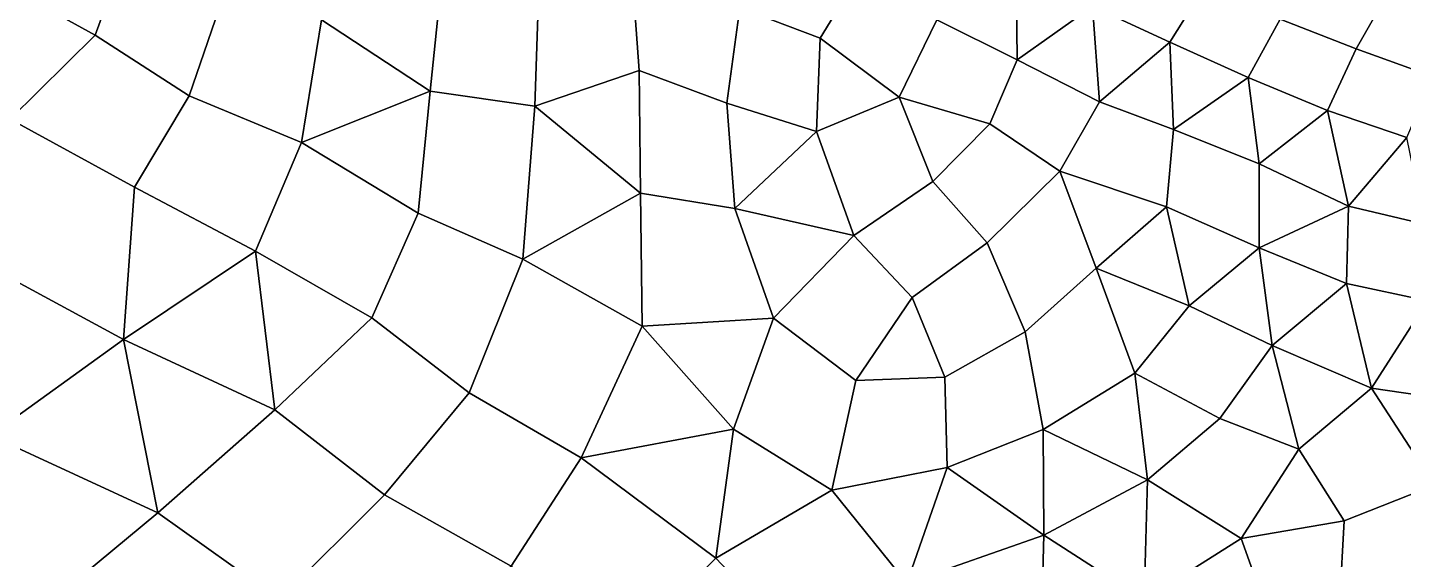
# Model space of a CAD drawing. Extents: x 391089 to 406232, y 6461839 to 6471033.
# Drawn here: x 402338.6 to 402426.8, y 6469678.2 to 6469712.3 of the extents above; entities that cross this region are included whole.
import ezdxf

# ---------------------------------------------------------------- set-up
doc = ezdxf.new("R2010")
doc.units = 0
doc.layers.add('MESH_ELEMS', color=18, linetype='CONTINUOUS')
doc.layers.add('MESH_NODES', color=18, linetype='CONTINUOUS')

msp = doc.modelspace()

# ---------------------------------------------------------------- linework, layer by layer
at = {"layer": 'MESH_ELEMS', "color": 178}
for points in [[(402335.934, 6469715.68, 1.079), (402342.972, 6469711.8, 1.08), (402345.05, 6469717.48, 1.147), (402338.701, 6469722.17, 1.17)], [(402357.483, 6469712.79, 1.16), (402364.45, 6469708.22, 1.077), (402365.162, 6469715.27, 1.257), (402359.011, 6469718.34, 1.323)], [(402351.402, 6469714.9, 1.139), (402345.05, 6469717.48, 1.147), (402342.972, 6469711.8, 1.08), (402348.992, 6469707.92, 0.975)], [(402389.429, 6469711.62, 1.182), (402391.723, 6469715.36, 1.163), (402386.11, 6469717.74, 1.156), (402384.278, 6469713.55, 1.183)], [(402409.359, 6469717.25, 1.136), (402406.877, 6469713.65, 1.171), (402411.835, 6469711.35, 1.192), (402414.086, 6469714.95, 1.158)], [(402396.914, 6469712.79, 1.145), (402402.049, 6469710.22, 1.174), (402401.982, 6469716.16, 1.173), (402396.914, 6469712.79, 1.145)], [(402406.877, 6469713.65, 1.171), (402401.982, 6469716.16, 1.173), (402402.049, 6469710.22, 1.174), (402406.877, 6469713.65, 1.171)], [(402423.781, 6469710.94, 1.237), (402426.023, 6469714.89, 1.201), (402421.292, 6469716.58, 1.149), (402418.912, 6469712.83, 1.203)], [(402342.972, 6469711.8, 1.08), (402335.934, 6469715.68, 1.079), (402337.522, 6469706.42, 1.016), (402342.972, 6469711.8, 1.08)], [(402371.391, 6469714.31, 1.226), (402365.162, 6469715.27, 1.257), (402364.45, 6469708.22, 1.077), (402371.145, 6469707.27, 1.141)], [(402377.832, 6469709.55, 1.191), (402377.384, 6469715.69, 1.152), (402371.391, 6469714.31, 1.226), (402371.145, 6469707.27, 1.141)], [(402384.278, 6469713.55, 1.183), (402377.384, 6469715.69, 1.152), (402377.832, 6469709.55, 1.191), (402383.441, 6469707.46, 1.274)], [(402396.914, 6469712.79, 1.145), (402391.723, 6469715.36, 1.163), (402389.429, 6469711.62, 1.182), (402394.496, 6469707.84, 1.17)], [(402357.483, 6469712.79, 1.16), (402351.402, 6469714.9, 1.139), (402348.992, 6469707.92, 0.975), (402356.206, 6469704.94, 0.976)], [(402416.855, 6469709.1, 1.242), (402418.912, 6469712.83, 1.203), (402414.086, 6469714.95, 1.158), (402411.835, 6469711.35, 1.192)], [(402428.684, 6469709.16, 1.186), (402430.756, 6469713.21, 1.116), (402426.023, 6469714.89, 1.201), (402423.781, 6469710.94, 1.237)], [(402389.429, 6469711.62, 1.182), (402384.278, 6469713.55, 1.183), (402383.441, 6469707.46, 1.274), (402389.19, 6469705.65, 1.23)], [(402402.049, 6469710.22, 1.174), (402407.338, 6469707.54, 1.22), (402406.877, 6469713.65, 1.171), (402402.049, 6469710.22, 1.174)], [(402406.877, 6469713.65, 1.171), (402407.338, 6469707.54, 1.22), (402411.835, 6469711.35, 1.192), (402406.877, 6469713.65, 1.171)], [(402364.45, 6469708.22, 1.077), (402357.483, 6469712.79, 1.16), (402356.206, 6469704.94, 0.976), (402364.45, 6469708.22, 1.077)], [(402394.496, 6469707.84, 1.17), (402400.297, 6469706.14, 1.206), (402402.049, 6469710.22, 1.174), (402396.914, 6469712.79, 1.145)], [(402421.941, 6469706.99, 1.296), (402423.781, 6469710.94, 1.237), (402418.912, 6469712.83, 1.203), (402416.855, 6469709.1, 1.242)], [(402345.495, 6469702.08, 0.956), (402348.992, 6469707.92, 0.975), (402342.972, 6469711.8, 1.08), (402337.522, 6469706.42, 1.016)], [(402394.496, 6469707.84, 1.17), (402389.429, 6469711.62, 1.182), (402389.19, 6469705.65, 1.23), (402394.496, 6469707.84, 1.17)], [(402412.076, 6469705.76, 1.256), (402411.835, 6469711.35, 1.192), (402407.338, 6469707.54, 1.22), (402412.076, 6469705.76, 1.256)], [(402412.076, 6469705.76, 1.256), (402416.855, 6469709.1, 1.242), (402411.835, 6469711.35, 1.192), (402412.076, 6469705.76, 1.256)], [(402427.013, 6469705.26, 1.271), (402428.684, 6469709.16, 1.186), (402423.781, 6469710.94, 1.237), (402421.941, 6469706.99, 1.296)], [(402407.338, 6469707.54, 1.22), (402402.049, 6469710.22, 1.174), (402400.297, 6469706.14, 1.206), (402404.783, 6469703.1, 1.24)], [(402377.832, 6469709.55, 1.191), (402371.145, 6469707.27, 1.141), (402377.919, 6469701.69, 1.236), (402377.832, 6469709.55, 1.191)], [(402383.441, 6469707.46, 1.274), (402377.832, 6469709.55, 1.191), (402377.919, 6469701.69, 1.236), (402383.96, 6469700.71, 1.278)], [(402412.076, 6469705.76, 1.256), (402417.561, 6469703.57, 1.311), (402416.855, 6469709.1, 1.242), (402412.076, 6469705.76, 1.256)], [(402416.855, 6469709.1, 1.242), (402417.561, 6469703.57, 1.311), (402421.941, 6469706.99, 1.296), (402416.855, 6469709.1, 1.242)], [(402363.664, 6469700.41, 1.087), (402364.45, 6469708.22, 1.077), (402356.206, 6469704.94, 0.976), (402363.664, 6469700.41, 1.087)], [(402363.664, 6469700.41, 1.087), (402370.389, 6469697.47, 1.158), (402371.145, 6469707.27, 1.141), (402364.45, 6469708.22, 1.077)], [(402353.253, 6469697.98, 0.988), (402356.206, 6469704.94, 0.976), (402348.992, 6469707.92, 0.975), (402345.495, 6469702.08, 0.956)], [(402371.145, 6469707.27, 1.141), (402370.389, 6469697.47, 1.158), (402377.919, 6469701.69, 1.236), (402371.145, 6469707.27, 1.141)], [(402389.19, 6469705.65, 1.23), (402383.441, 6469707.46, 1.274), (402383.96, 6469700.71, 1.278), (402389.19, 6469705.65, 1.23)], [(402389.19, 6469705.65, 1.23), (402391.597, 6469698.99, 1.247), (402396.643, 6469702.44, 1.226), (402394.496, 6469707.84, 1.17)], [(402400.297, 6469706.14, 1.206), (402394.496, 6469707.84, 1.17), (402396.643, 6469702.44, 1.226), (402400.297, 6469706.14, 1.206)], [(402404.783, 6469703.1, 1.24), (402411.613, 6469700.82, 1.236), (402412.076, 6469705.76, 1.256), (402407.338, 6469707.54, 1.22)], [(402336.136, 6469697, 0.997), (402344.797, 6469692.32, 1.036), (402345.495, 6469702.08, 0.956), (402337.522, 6469706.42, 1.016)], [(402421.941, 6469706.99, 1.296), (402417.561, 6469703.57, 1.311), (402423.294, 6469700.87, 1.304), (402421.941, 6469706.99, 1.296)], [(402421.941, 6469706.99, 1.296), (402423.294, 6469700.87, 1.304), (402427.013, 6469705.26, 1.271), (402421.941, 6469706.99, 1.296)], [(402389.19, 6469705.65, 1.23), (402383.96, 6469700.71, 1.278), (402391.597, 6469698.99, 1.247), (402389.19, 6469705.65, 1.23)], [(402400.14, 6469698.51, 1.243), (402404.783, 6469703.1, 1.24), (402400.297, 6469706.14, 1.206), (402396.643, 6469702.44, 1.226)], [(402417.561, 6469703.57, 1.311), (402412.076, 6469705.76, 1.256), (402411.613, 6469700.82, 1.236), (402417.553, 6469698.19, 1.264)], [(402353.253, 6469697.98, 0.988), (402360.704, 6469693.71, 1.079), (402363.664, 6469700.41, 1.087), (402356.206, 6469704.94, 0.976)], [(402427.013, 6469705.26, 1.271), (402423.294, 6469700.87, 1.304), (402428.15, 6469699.7, 1.325), (402427.013, 6469705.26, 1.271)], [(402407.126, 6469696.9, 1.194), (402404.783, 6469703.1, 1.24), (402400.14, 6469698.51, 1.243), (402402.576, 6469692.81, 1.214)], [(402404.783, 6469703.1, 1.24), (402407.126, 6469696.9, 1.194), (402411.613, 6469700.82, 1.236), (402404.783, 6469703.1, 1.24)], [(402417.553, 6469698.19, 1.264), (402423.294, 6469700.87, 1.304), (402417.561, 6469703.57, 1.311), (402417.553, 6469698.19, 1.264)], [(402345.495, 6469702.08, 0.956), (402344.797, 6469692.32, 1.036), (402353.253, 6469697.98, 0.988), (402345.495, 6469702.08, 0.956)], [(402395.33, 6469695.01, 1.247), (402400.14, 6469698.51, 1.243), (402396.643, 6469702.44, 1.226), (402391.597, 6469698.99, 1.247)], [(402370.389, 6469697.47, 1.158), (402378.03, 6469693.18, 1.196), (402377.919, 6469701.69, 1.236), (402370.389, 6469697.47, 1.158)], [(402383.96, 6469700.71, 1.278), (402377.919, 6469701.69, 1.236), (402378.03, 6469693.18, 1.196), (402386.448, 6469693.7, 1.214)], [(402360.704, 6469693.71, 1.079), (402366.941, 6469688.92, 1.031), (402370.389, 6469697.47, 1.158), (402363.664, 6469700.41, 1.087)], [(402391.597, 6469698.99, 1.247), (402383.96, 6469700.71, 1.278), (402386.448, 6469693.7, 1.214), (402391.597, 6469698.99, 1.247)], [(402413.069, 6469694.47, 1.223), (402411.613, 6469700.82, 1.236), (402407.126, 6469696.9, 1.194), (402413.069, 6469694.47, 1.223)], [(402417.553, 6469698.19, 1.264), (402411.613, 6469700.82, 1.236), (402413.069, 6469694.47, 1.223), (402417.553, 6469698.19, 1.264)], [(402423.294, 6469700.87, 1.304), (402417.553, 6469698.19, 1.264), (402423.166, 6469695.9, 1.285), (402423.294, 6469700.87, 1.304)], [(402423.166, 6469695.9, 1.285), (402428.352, 6469694.79, 1.344), (402428.15, 6469699.7, 1.325), (402423.294, 6469700.87, 1.304)], [(402386.448, 6469693.7, 1.214), (402391.716, 6469689.71, 1.238), (402395.33, 6469695.01, 1.247), (402391.597, 6469698.99, 1.247)], [(402402.576, 6469692.81, 1.214), (402400.14, 6469698.51, 1.243), (402395.33, 6469695.01, 1.247), (402397.42, 6469689.91, 1.258)], [(402354.48, 6469687.83, 1.042), (402353.253, 6469697.98, 0.988), (402344.797, 6469692.32, 1.036), (402354.48, 6469687.83, 1.042)], [(402354.48, 6469687.83, 1.042), (402360.704, 6469693.71, 1.079), (402353.253, 6469697.98, 0.988), (402354.48, 6469687.83, 1.042)], [(402418.393, 6469691.95, 1.27), (402417.553, 6469698.19, 1.264), (402413.069, 6469694.47, 1.223), (402418.393, 6469691.95, 1.27)], [(402417.553, 6469698.19, 1.264), (402418.393, 6469691.95, 1.27), (402423.166, 6469695.9, 1.285), (402417.553, 6469698.19, 1.264)], [(402344.797, 6469692.32, 1.036), (402336.136, 6469697, 0.997), (402336.256, 6469686.18, 1.212), (402344.797, 6469692.32, 1.036)], [(402366.941, 6469688.92, 1.031), (402374.112, 6469684.76, 1.084), (402378.03, 6469693.18, 1.196), (402370.389, 6469697.47, 1.158)], [(402409.589, 6469690.17, 1.208), (402407.126, 6469696.9, 1.194), (402402.576, 6469692.81, 1.214), (402403.73, 6469686.56, 1.238)], [(402407.126, 6469696.9, 1.194), (402409.589, 6469690.17, 1.208), (402413.069, 6469694.47, 1.223), (402407.126, 6469696.9, 1.194)], [(402424.757, 6469689.2, 1.34), (402423.166, 6469695.9, 1.285), (402418.393, 6469691.95, 1.27), (402424.757, 6469689.2, 1.34)], [(402428.352, 6469694.79, 1.344), (402423.166, 6469695.9, 1.285), (402424.757, 6469689.2, 1.34), (402428.352, 6469694.79, 1.344)], [(402391.716, 6469689.71, 1.238), (402397.42, 6469689.91, 1.258), (402395.33, 6469695.01, 1.247), (402391.716, 6469689.71, 1.238)], [(402415.034, 6469687.27, 1.283), (402418.393, 6469691.95, 1.27), (402413.069, 6469694.47, 1.223), (402409.589, 6469690.17, 1.208)], [(402428.352, 6469694.79, 1.344), (402424.757, 6469689.2, 1.34), (402430.768, 6469688.34, 1.402), (402434.583, 6469692.48, 1.394)], [(402361.518, 6469682.39, 1.033), (402366.941, 6469688.92, 1.031), (402360.704, 6469693.71, 1.079), (402354.48, 6469687.83, 1.042)], [(402378.03, 6469693.18, 1.196), (402374.112, 6469684.76, 1.084), (402383.889, 6469686.59, 1.135), (402378.03, 6469693.18, 1.196)], [(402378.03, 6469693.18, 1.196), (402383.889, 6469686.59, 1.135), (402386.448, 6469693.7, 1.214), (402378.03, 6469693.18, 1.196)], [(402383.889, 6469686.59, 1.135), (402390.181, 6469682.68, 1.199), (402391.716, 6469689.71, 1.238), (402386.448, 6469693.7, 1.214)], [(402344.797, 6469692.32, 1.036), (402336.256, 6469686.18, 1.212), (402346.985, 6469681.22, 1.223), (402344.797, 6469692.32, 1.036)], [(402344.797, 6469692.32, 1.036), (402346.985, 6469681.22, 1.223), (402354.48, 6469687.83, 1.042), (402344.797, 6469692.32, 1.036)], [(402403.73, 6469686.56, 1.238), (402402.576, 6469692.81, 1.214), (402397.42, 6469689.91, 1.258), (402397.565, 6469684.14, 1.293)], [(402418.393, 6469691.95, 1.27), (402415.034, 6469687.27, 1.283), (402420.093, 6469685.3, 1.349), (402418.393, 6469691.95, 1.27)], [(402424.757, 6469689.2, 1.34), (402418.393, 6469691.95, 1.27), (402420.093, 6469685.3, 1.349), (402424.757, 6469689.2, 1.34)], [(402397.565, 6469684.14, 1.293), (402397.42, 6469689.91, 1.258), (402391.716, 6469689.71, 1.238), (402390.181, 6469682.68, 1.199)], [(402403.73, 6469686.56, 1.238), (402410.413, 6469683.35, 1.252), (402409.589, 6469690.17, 1.208), (402403.73, 6469686.56, 1.238)], [(402409.589, 6469690.17, 1.208), (402410.413, 6469683.35, 1.252), (402415.034, 6469687.27, 1.283), (402409.589, 6469690.17, 1.208)], [(402366.941, 6469688.92, 1.031), (402361.518, 6469682.39, 1.033), (402369.636, 6469677.82, 1.111), (402374.112, 6469684.76, 1.084)], [(402428.794, 6469683.01, 1.422), (402424.757, 6469689.2, 1.34), (402420.093, 6469685.3, 1.349), (402423.013, 6469680.72, 1.385)], [(402428.794, 6469683.01, 1.422), (402430.768, 6469688.34, 1.402), (402424.757, 6469689.2, 1.34), (402428.794, 6469683.01, 1.422)], [(402354.782, 6469675.68, 1.058), (402361.518, 6469682.39, 1.033), (402354.48, 6469687.83, 1.042), (402346.985, 6469681.22, 1.223)], [(402415.034, 6469687.27, 1.283), (402410.413, 6469683.35, 1.252), (402416.41, 6469679.58, 1.337), (402420.093, 6469685.3, 1.349)], [(402336.256, 6469686.18, 1.212), (402338.217, 6469673.96, 1.274), (402346.985, 6469681.22, 1.223), (402336.256, 6469686.18, 1.212)], [(402383.889, 6469686.59, 1.135), (402374.112, 6469684.76, 1.084), (402382.739, 6469678.32, 1.134), (402383.889, 6469686.59, 1.135)], [(402382.739, 6469678.32, 1.134), (402390.181, 6469682.68, 1.199), (402383.889, 6469686.59, 1.135), (402382.739, 6469678.32, 1.134)], [(402403.76, 6469679.8, 1.306), (402403.73, 6469686.56, 1.238), (402397.565, 6469684.14, 1.293), (402403.76, 6469679.8, 1.306)], [(402403.76, 6469679.8, 1.306), (402410.413, 6469683.35, 1.252), (402403.73, 6469686.56, 1.238), (402403.76, 6469679.8, 1.306)], [(402420.093, 6469685.3, 1.349), (402416.41, 6469679.58, 1.337), (402423.013, 6469680.72, 1.385), (402420.093, 6469685.3, 1.349)], [(402376.879, 6469672.48, 1.199), (402382.739, 6469678.32, 1.134), (402374.112, 6469684.76, 1.084), (402369.636, 6469677.82, 1.111)], [(402397.565, 6469684.14, 1.293), (402390.181, 6469682.68, 1.199), (402394.981, 6469676.73, 1.301), (402397.565, 6469684.14, 1.293)], [(402397.565, 6469684.14, 1.293), (402394.981, 6469676.73, 1.301), (402403.76, 6469679.8, 1.306), (402397.565, 6469684.14, 1.293)], [(402388.274, 6469672.49, 1.208), (402394.981, 6469676.73, 1.301), (402390.181, 6469682.68, 1.199), (402382.739, 6469678.32, 1.134)], [(402403.76, 6469679.8, 1.306), (402410.197, 6469675.67, 1.314), (402410.413, 6469683.35, 1.252), (402403.76, 6469679.8, 1.306)], [(402410.413, 6469683.35, 1.252), (402410.197, 6469675.67, 1.314), (402416.41, 6469679.58, 1.337), (402410.413, 6469683.35, 1.252)], [(402423.013, 6469680.72, 1.385), (402422.729, 6469675.68, 1.344), (402428.782, 6469676.76, 1.4), (402428.794, 6469683.01, 1.422)], [(402364.062, 6469670.67, 1.073), (402369.636, 6469677.82, 1.111), (402361.518, 6469682.39, 1.033), (402354.782, 6469675.68, 1.058)], [(402348.98, 6469667.97, 1.138), (402354.782, 6469675.68, 1.058), (402346.985, 6469681.22, 1.223), (402338.217, 6469673.96, 1.274)], [(402423.013, 6469680.72, 1.385), (402416.41, 6469679.58, 1.337), (402418.298, 6469674.28, 1.324), (402422.729, 6469675.68, 1.344)], [(402403.542, 6469671.71, 1.382), (402403.76, 6469679.8, 1.306), (402394.981, 6469676.73, 1.301), (402403.542, 6469671.71, 1.382)], [(402403.76, 6469679.8, 1.306), (402403.542, 6469671.71, 1.382), (402410.197, 6469675.67, 1.314), (402403.76, 6469679.8, 1.306)], [(402410.197, 6469675.67, 1.314), (402414.088, 6469670.5, 1.34), (402418.298, 6469674.28, 1.324), (402416.41, 6469679.58, 1.337)], [(402388.274, 6469672.49, 1.208), (402382.739, 6469678.32, 1.134), (402376.879, 6469672.48, 1.199), (402384.235, 6469665.92, 1.205)]]:
    msp.add_3dface(points, dxfattribs=at)
at = {"layer": 'MESH_NODES', "color": 18}
for p in [(402342.972, 6469711.8, 1.08), (402389.429, 6469711.62, 1.182), (402411.835, 6469711.35, 1.192), (402423.781, 6469710.94, 1.237), (402402.049, 6469710.22, 1.174), (402377.832, 6469709.55, 1.191), (402416.855, 6469709.1, 1.242), (402364.45, 6469708.22, 1.077), (402348.992, 6469707.92, 0.975), (402371.145, 6469707.27, 1.141), (402383.441, 6469707.46, 1.274), (402394.496, 6469707.84, 1.17), (402407.338, 6469707.54, 1.22), (402421.941, 6469706.99, 1.296), (402389.19, 6469705.65, 1.23), (402400.297, 6469706.14, 1.206), (402412.076, 6469705.76, 1.256), (402356.206, 6469704.94, 0.976), (402404.783, 6469703.1, 1.24), (402417.561, 6469703.57, 1.311), (402345.495, 6469702.08, 0.956), (402396.643, 6469702.44, 1.226), (402377.919, 6469701.69, 1.236), (402363.664, 6469700.41, 1.087), (402383.96, 6469700.71, 1.278), (402411.613, 6469700.82, 1.236), (402423.294, 6469700.87, 1.304), (402391.597, 6469698.99, 1.247), (402400.14, 6469698.51, 1.243), (402353.253, 6469697.98, 0.988), (402417.553, 6469698.19, 1.264), (402370.389, 6469697.47, 1.158), (402407.126, 6469696.9, 1.194), (402423.166, 6469695.9, 1.285), (402395.33, 6469695.01, 1.247), (402413.069, 6469694.47, 1.223), (402360.704, 6469693.71, 1.079), (402378.03, 6469693.18, 1.196), (402386.448, 6469693.7, 1.214), (402344.797, 6469692.32, 1.036), (402402.576, 6469692.81, 1.214), (402418.393, 6469691.95, 1.27), (402391.716, 6469689.71, 1.238), (402397.42, 6469689.91, 1.258), (402409.589, 6469690.17, 1.208), (402366.941, 6469688.92, 1.031), (402424.757, 6469689.2, 1.34), (402354.48, 6469687.83, 1.042), (402415.034, 6469687.27, 1.283), (402383.889, 6469686.59, 1.135), (402403.73, 6469686.56, 1.238), (402420.093, 6469685.3, 1.349), (402374.112, 6469684.76, 1.084), (402397.565, 6469684.14, 1.293), (402390.181, 6469682.68, 1.199), (402410.413, 6469683.35, 1.252), (402361.518, 6469682.39, 1.033), (402346.985, 6469681.22, 1.223), (402423.013, 6469680.72, 1.385), (402403.76, 6469679.8, 1.306), (402416.41, 6469679.58, 1.337), (402382.739, 6469678.32, 1.134)]:
    msp.add_point(p, dxfattribs=at)

doc.saveas('drawing.dxf')
